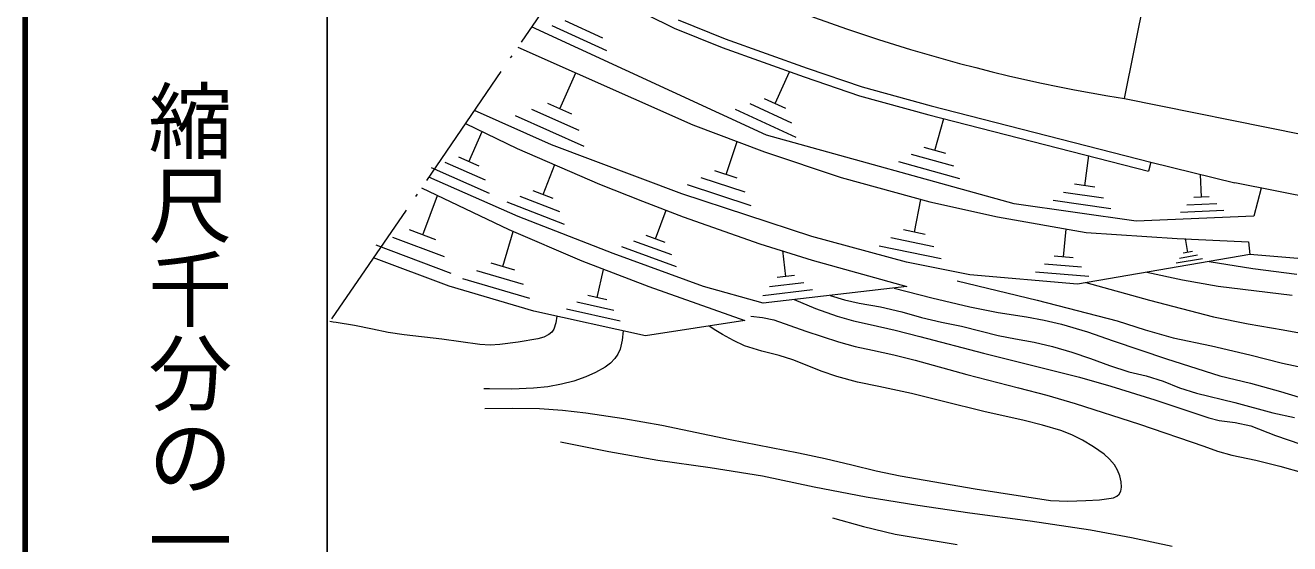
# Model space of a CAD drawing. Units: millimetres, scale not verified. Extents: x 40000 to 680000, y 20000 to 380000.
# Drawn here: x 40000 to 115397, y 263319 to 294198 of the extents above; entities that cross this region are included whole.
import ezdxf
from ezdxf.enums import TextEntityAlignment as Align

# ---------------------------------------------------------------- set-up
doc = ezdxf.new("R2010")
doc.units = ezdxf.units.MM
doc.header["$LTSCALE"] = 1000
doc.linetypes.add('USER5', pattern=[10, 7.868852, -0.983607, 0.163934, -0.983607])
for name, color, linetype, lineweight in [('M-TTL', 2, 'Continuous', 140), ('M-TTL-BAND', 7, 'Continuous', 25), ('S-BGD', 1, 'Continuous', 13), ('S-BGD-HTXT', 6, 'Continuous', 13), ('S-BMK', 3, 'Continuous', 13)]:
    doc.layers.add(name, color=color, linetype=linetype, lineweight=lineweight)
doc.styles.add('@ＭＳ ゴシック', font='')
doc.styles.get('@ＭＳ ゴシック').set_extended_font_data('@MS Gothic')

msp = doc.modelspace()

# ---------------------------------------------------------------- linework, layer by layer
at = {"layer": 'M-TTL'}
msp.add_line((40000, 380000), (40000, 20000), dxfattribs=at)
at = {"layer": 'M-TTL-BAND'}
msp.add_line((58000, 370000), (58000, 20000), dxfattribs=at)
at = {"layer": 'S-BGD'}
for p, q in [((75383, 295654), (78698, 294027)), ((84190, 287649), (70188, 294101)), ((74668, 292674), (71415, 294174)), ((72174, 294488), (74422, 293452)), ((78923, 294529), (81743, 293388)), ((78698, 294027), (81547, 292874)), ((81743, 293388), (86624, 291641)), ((69368, 292905), (79809, 288269)), ((81547, 292874), (86447, 291120)), ((71876, 289229), (72829, 291366)), ((84707, 289534), (85577, 291423)), ((86447, 291120), (89746, 290004)), ((86624, 291641), (89907, 290530)), ((89907, 290530), (94018, 289399)), ((72595, 288908), (71157, 289550)), ((83199, 289535), (85696, 288384)), ((85342, 289241), (84071, 289827)), ((89746, 290004), (93877, 288867)), ((71383, 287081), (66782, 289133)), ((73325, 286981), (69236, 288805)), ((70180, 289209), (73005, 287949)), ((85970, 287520), (82355, 289186)), ((93877, 288867), (106983, 285517)), ((94018, 289399), (107119, 286050)), ((66241, 288344), (69334, 286855)), ((79809, 288269), (84076, 286667)), ((94241, 286748), (94768, 288652)), ((66455, 286070), (67251, 287878)), ((81790, 285308), (82440, 287283)), ((98973, 283560), (84190, 287649)), ((69334, 286855), (74243, 284732)), ((79157, 284154), (71383, 287081)), ((84076, 286667), (88643, 285125)), ((92828, 286518), (95345, 285822)), ((94882, 286571), (93601, 286925)), ((65023, 286046), (67414, 284994)), ((67064, 285802), (65847, 286338)), ((70882, 284111), (71579, 285904)), ((95734, 285054), (92090, 286062)), ((103172, 284643), (103427, 286446)), ((107119, 286050), (106983, 285517)), ((107119, 286050), (112117, 284808)), ((69381, 282809), (64054, 285155)), ((67688, 284178), (64227, 285701)), ((80292, 285137), (82904, 284278)), ((82455, 285089), (81125, 285526)), ((88643, 285125), (93931, 283690)), ((110134, 283958), (110075, 285308)), ((63619, 284520), (68829, 282030)), ((71485, 283876), (70278, 284346)), ((74243, 284732), (76809, 283732)), ((83274, 283451), (79493, 284694)), ((101908, 284265), (104291, 283929)), ((103779, 284558), (102566, 284729)), ((117031, 283838), (112127, 284807)), ((113702, 284496), (113260, 282837)), ((63697, 281720), (64571, 284058)), ((72161, 282323), (68730, 283658)), ((69489, 284027), (71860, 283105)), ((76809, 283732), (79236, 282794)), ((86894, 281610), (79157, 284154)), ((93014, 281877), (93408, 283813)), ((93931, 283690), (97979, 282786)), ((106250, 282531), (98973, 283560)), ((104737, 283273), (101289, 283761)), ((109262, 283510), (111048, 283588)), ((110588, 283977), (109679, 283938)), ((75060, 280600), (69381, 282809)), ((77588, 281472), (78213, 283181)), ((79236, 282794), (83803, 281185)), ((97979, 282786), (103266, 281857)), ((113260, 282837), (106250, 282531)), ((111463, 283170), (108878, 283057)), ((64484, 281426), (62910, 282014)), ((68829, 282030), (73190, 280175)), ((93666, 281744), (92363, 282009)), ((101918, 280404), (102058, 282062)), ((61893, 281587), (64984, 280432)), ((68477, 279821), (69095, 281916)), ((76273, 281366), (78532, 280539)), ((78163, 281261), (77013, 281682)), ((92550, 280092), (86894, 281610)), ((91620, 281550), (94180, 281029)), ((103266, 281857), (108688, 281503)), ((108688, 281503), (112945, 281305)), ((109316, 280673), (109176, 281493)), ((112945, 281305), (113021, 280539)), ((65388, 279422), (60914, 281095)), ((80439, 278631), (75060, 280600)), ((78832, 279805), (75562, 281002)), ((83803, 281185), (86924, 280206)), ((85351, 279229), (85173, 280779)), ((94621, 280290), (90916, 281043)), ((113021, 280539), (102751, 278786)), ((108819, 280332), (109903, 280517)), ((109592, 280720), (109040, 280626)), ((129528, 279181), (113021, 280539)), ((65276, 278664), (60761, 280351)), ((69182, 279613), (67772, 280030)), ((73190, 280175), (77185, 278630)), ((86924, 280206), (92570, 278634)), ((96316, 279327), (92550, 280092)), ((100784, 279994), (102976, 279810)), ((102476, 280357), (101360, 280451)), ((110189, 280294), (108619, 280026)), ((110588, 280124), (113196, 279717)), ((70094, 277921), (66086, 279104)), ((66910, 279594), (69679, 278777)), ((74104, 277979), (74475, 279655)), ((85872, 279289), (84829, 279170)), ((95569, 278982), (100339, 277816)), ((102751, 278786), (96316, 279327)), ((103418, 279235), (100245, 279501)), ((106871, 279489), (108995, 279045)), ((108995, 279045), (111138, 278658)), ((113196, 279717), (115819, 279369)), ((70333, 277171), (65276, 278664)), ((77185, 278630), (82916, 276605)), ((83994, 277649), (80439, 278631)), ((86945, 278431), (83979, 278091)), ((92570, 278634), (83994, 277649)), ((84384, 278643), (86433, 278878)), ((91818, 278547), (94059, 277959)), ((103234, 278868), (107035, 277824)), ((111138, 278658), (115539, 278127)), ((72888, 277717), (75103, 277225)), ((74668, 277854), (73540, 278104)), ((85855, 277863), (87124, 277336)), ((87995, 278108), (88851, 277850)), ((88851, 277850), (89722, 277649)), ((89722, 277649), (90997, 277419)), ((94059, 277959), (96324, 277425)), ((100339, 277816), (105106, 276588)), ((107035, 277824), (110857, 276836)), ((76986, 275696), (70333, 277171)), ((71693, 276869), (71630, 276471)), ((75474, 276577), (72269, 277288)), ((83267, 276871), (83963, 276794)), ((83963, 276794), (84645, 276658)), ((87124, 277336), (88410, 276867)), ((88410, 276867), (89387, 276591)), ((90997, 277419), (92262, 277129)), ((92262, 277129), (93447, 276797)), ((93447, 276797), (94643, 276524)), ((96324, 277425), (98010, 277096)), ((98010, 277096), (99706, 276825)), ((99706, 276825), (100755, 276642)), ((110857, 276836), (112923, 276420)), ((58350, 276522), (58152, 276547)), ((58547, 276496), (58350, 276522)), ((59638, 276321), (58547, 276496)), ((60711, 276088), (59638, 276321)), ((61648, 275896), (60711, 276088)), ((71512, 276107), (71389, 275926)), ((71630, 276471), (71512, 276107)), ((75645, 275993), (75583, 275437)), ((82916, 276605), (76986, 275696)), ((81180, 276023), (80779, 276277)), ((81575, 275780), (81180, 276023)), ((84645, 276658), (86551, 275974)), ((86551, 275974), (88483, 275345)), ((89387, 276591), (90389, 276370)), ((90389, 276370), (91870, 276048)), ((91870, 276048), (93347, 275665)), ((94643, 276524), (95826, 276281)), ((95826, 276281), (96996, 275979)), ((96996, 275979), (98012, 275724)), ((100755, 276642), (101793, 276399)), ((101793, 276399), (103333, 275936)), ((105106, 276588), (106771, 276053)), ((106771, 276053), (108450, 275577)), ((112923, 276420), (115012, 276061)), ((115012, 276061), (119911, 275143)), ((62585, 275765), (61648, 275896)), ((64847, 275505), (62585, 275765)), ((67102, 275185), (64847, 275505)), ((69390, 275315), (68302, 275177)), ((70561, 275527), (69390, 275315)), ((70916, 275631), (70561, 275527)), ((71215, 275778), (70916, 275631)), ((71389, 275926), (71215, 275778)), ((75583, 275437), (75464, 274902)), ((82221, 275417), (81575, 275780)), ((82889, 275111), (82221, 275417)), ((88483, 275345), (89491, 275064)), ((93347, 275665), (97143, 274662)), ((98012, 275724), (99041, 275527)), ((99041, 275527), (100151, 275330)), ((100151, 275330), (101260, 275071)), ((103333, 275936), (104867, 275412)), ((104867, 275412), (108042, 274340)), ((108450, 275577), (110738, 275104)), ((67717, 275151), (67102, 275185)), ((68302, 275177), (67717, 275151)), ((75342, 274611), (75162, 274341)), ((75464, 274902), (75342, 274611)), ((83913, 274793), (82889, 275111)), ((84960, 274531), (83913, 274793)), ((85760, 274279), (84960, 274531)), ((89491, 275064), (90514, 274841)), ((90514, 274841), (91794, 274577)), ((91794, 274577), (93071, 274251)), ((97143, 274662), (100956, 273718)), ((101260, 275071), (102402, 274735)), ((102402, 274735), (103525, 274342)), ((110738, 275104), (113013, 274572)), ((113013, 274572), (114970, 274082)), ((74568, 273826), (74010, 273515)), ((74894, 274068), (74568, 273826)), ((75162, 274341), (74894, 274068)), ((86532, 273974), (85760, 274279)), ((87456, 273591), (86532, 273974)), ((93071, 274251), (96142, 273398)), ((100956, 273718), (102853, 273242)), ((103525, 274342), (104650, 273924)), ((104650, 273924), (105801, 273562)), ((108042, 274340), (111239, 273325)), ((114970, 274082), (116943, 273650)), ((72707, 273007), (71980, 272816)), ((73420, 273257), (72707, 273007)), ((74010, 273515), (73420, 273257)), ((88389, 273270), (87456, 273591)), ((89633, 272948), (88389, 273270)), ((90897, 272684), (89633, 272948)), ((96142, 273398), (99227, 272603)), ((102853, 273242), (104733, 272708)), ((105801, 273562), (106837, 273310)), ((106837, 273310), (107855, 273000)), ((107855, 273000), (108829, 272611)), ((111239, 273325), (113052, 272886)), ((67517, 272537), (67345, 272540)), ((67689, 272534), (67517, 272537)), ((69012, 272526), (67689, 272534)), ((70311, 272578), (69012, 272526)), ((71158, 272668), (70311, 272578)), ((71980, 272816), (71158, 272668)), ((92840, 272261), (90897, 272684)), ((94755, 271782), (92840, 272261)), ((99227, 272603), (100920, 272169)), ((104733, 272708), (107359, 271890)), ((108829, 272611), (109832, 272276)), ((109832, 272276), (112124, 271727)), ((113052, 272886), (114852, 272388)), ((114852, 272388), (115959, 272043)), ((97150, 271189), (94755, 271782)), ((100920, 272169), (102596, 271676)), ((102596, 271676), (106446, 270431)), ((107359, 271890), (109973, 271012)), ((112124, 271727), (114399, 271120)), ((67400, 271366), (69031, 271401)), ((69031, 271401), (70669, 271376)), ((70669, 271376), (72043, 271276)), ((72043, 271276), (73423, 271114)), ((73423, 271114), (75695, 270775)), ((75695, 270775), (77955, 270377)), ((99560, 270655), (97150, 271189)), ((109973, 271012), (110578, 270808)), ((110578, 270808), (111198, 270663)), ((114399, 271120), (115684, 270828)), ((77955, 270377), (82024, 269522)), ((100664, 270383), (99560, 270655)), ((101746, 270055), (100664, 270383)), ((102411, 269796), (101746, 270055)), ((106446, 270431), (110278, 269129)), ((111198, 270663), (112136, 270532)), ((112136, 270532), (113070, 270340)), ((113070, 270340), (114555, 269767)), ((71922, 269383), (74806, 268812)), ((82024, 269522), (86105, 268727)), ((103038, 269488), (102411, 269796)), ((103698, 269098), (103038, 269488)), ((114555, 269767), (116060, 269252)), ((74806, 268812), (77710, 268298)), ((86105, 268727), (87701, 268400)), ((104325, 268657), (103698, 269098)), ((104656, 268359), (104325, 268657)), ((110278, 269129), (111095, 268832)), ((111095, 268832), (111938, 268591)), ((111938, 268591), (113375, 268291)), ((77710, 268298), (80836, 267858)), ((80836, 267858), (83950, 267360)), ((87701, 268400), (89295, 268012)), ((89295, 268012), (90731, 267655)), ((104942, 268021), (104656, 268359)), ((105132, 267707), (104942, 268021)), ((105273, 267356), (105132, 267707)), ((113375, 268291), (114807, 267930)), ((114807, 267930), (116210, 267534)), ((83950, 267360), (87037, 266703)), ((90731, 267655), (92177, 267357)), ((92177, 267357), (96650, 266594)), ((105349, 267012), (105273, 267356)), ((105364, 266678), (105349, 267012)), ((87037, 266703), (90149, 266103)), ((96650, 266594), (101142, 265890)), ((105082, 266142), (105234, 266277)), ((105234, 266277), (105323, 266454)), ((105323, 266454), (105364, 266678)), ((90149, 266103), (93228, 265605)), ((93228, 265605), (96327, 265166)), ((101142, 265890), (102163, 265857)), ((102163, 265857), (103235, 265884)), ((103235, 265884), (104052, 265939)), ((104052, 265939), (104890, 266056)), ((104890, 266056), (105082, 266142)), ((88128, 264855), (89990, 264345)), ((96327, 265166), (99923, 264682)), ((99923, 264682), (103517, 264138)), ((89990, 264345), (91875, 263890)), ((91875, 263890), (95560, 263262)), ((103517, 264138), (105953, 263680)), ((105953, 263680), (108378, 263162))]:
    msp.add_line(p, q, dxfattribs=at)
at = {"layer": 'S-BGD-HTXT'}
msp.add_line((105545, 289829), (111475, 319325), dxfattribs=at)
at = {"layer": 'S-BGD-HTXT', "linetype": 'USER5'}
msp.add_line((74019, 299689), (58152, 276547), dxfattribs=at)
at = {"layer": 'S-BMK'}
msp.add_line((105545, 289829), (116181, 287690), dxfattribs=at)
msp.add_arc((121489, 388550), 100000, 242.36572, 260.82538, dxfattribs=at)

# ---------------------------------------------------------------- texts
at = {"layer": 'M-TTL-BAND', "style": '@ＭＳ ゴシック'}
msp.add_text('縮尺千分の一', height=3666, rotation=270, dxfattribs=at).set_placement((49777, 261030), align=Align.MIDDLE_RIGHT)

doc.saveas('drawing.dxf')
